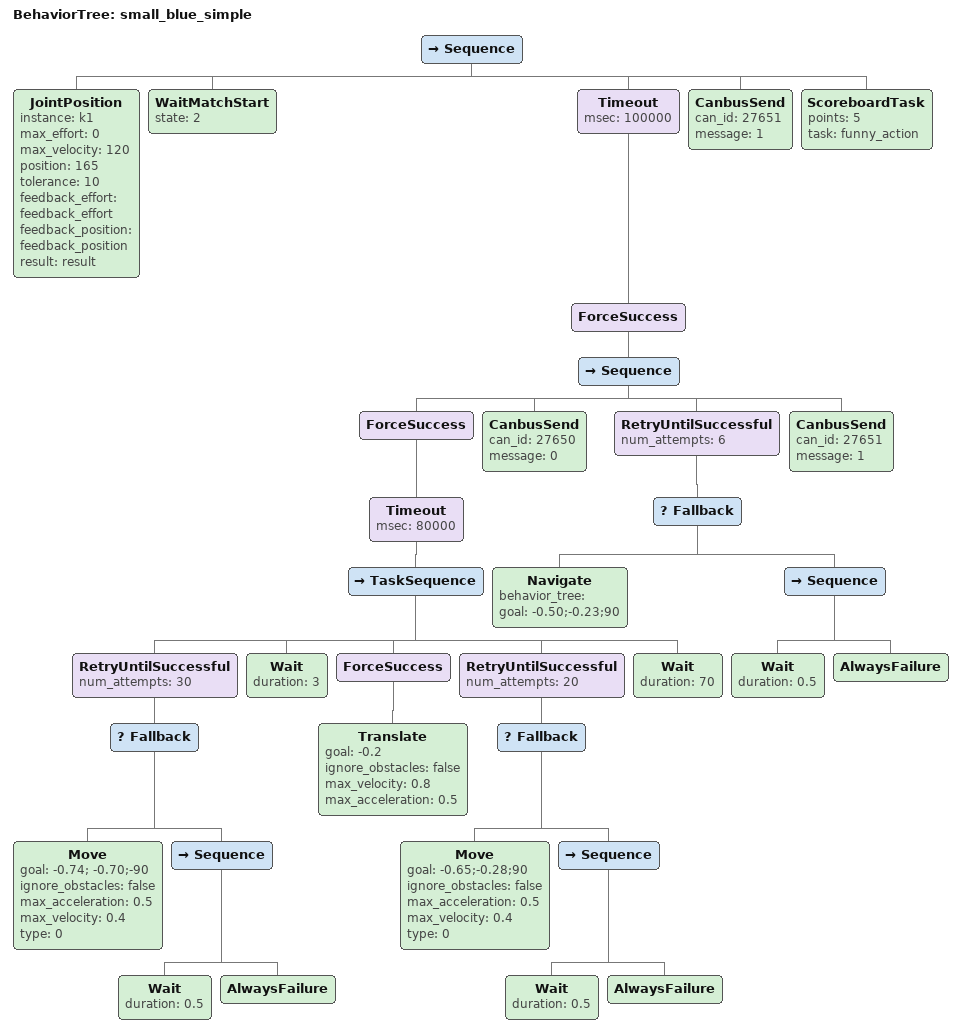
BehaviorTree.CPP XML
<?xml version="1.0" encoding="UTF-8"?>
<root BTCPP_format="4">
  <BehaviorTree ID="small_blue_simple">
    <Sequence>
      <JointPosition instance="k1"
                     max_effort="0"
                     max_velocity="120"
                     position="165"
                     tolerance="10"
                     feedback_effort="feedback_effort"
                     feedback_position="feedback_position"
                     result="result"/>
      <WaitMatchStart state="2"/>
      <Timeout msec="100000">
        <ForceSuccess>
          <Sequence>
            <ForceSuccess>
              <Timeout msec="80000">
                <TaskSequence>
                  <RetryUntilSuccessful num_attempts="30">
                    <Fallback>
                      <Move goal="-0.74; -0.70;-90"
                            ignore_obstacles="false"
                            max_acceleration="0.5"
                            max_velocity="0.4"
                            type="0"/>
                      <Sequence>
                        <Wait duration="0.5"/>
                        <AlwaysFailure/>
                      </Sequence>
                    </Fallback>
                  </RetryUntilSuccessful>
                  <Wait duration="3"/>
                  <ForceSuccess>
                    <Translate goal="-0.2"
                               ignore_obstacles="false"
                               max_velocity="0.8"
                               max_acceleration="0.5"/>
                  </ForceSuccess>
                  <RetryUntilSuccessful num_attempts="20">
                    <Fallback>
                      <Move goal="-0.65;-0.28;90"
                            ignore_obstacles="false"
                            max_acceleration="0.5"
                            max_velocity="0.4"
                            type="0"/>
                      <Sequence>
                        <Wait duration="0.5"/>
                        <AlwaysFailure/>
                      </Sequence>
                    </Fallback>
                  </RetryUntilSuccessful>
                  <Wait duration="70"/>
                </TaskSequence>
              </Timeout>
            </ForceSuccess>
            <CanbusSend can_id="27650"
                        message="0"/>
            <RetryUntilSuccessful num_attempts="6">
              <Fallback>
                <Navigate behavior_tree=""
                          goal="-0.50;-0.23;90"/>
                <Sequence>
                  <Wait duration="0.5"/>
                  <AlwaysFailure/>
                </Sequence>
              </Fallback>
            </RetryUntilSuccessful>
            <CanbusSend can_id="27651"
                        message="1"/>
          </Sequence>
        </ForceSuccess>
      </Timeout>
      <CanbusSend can_id="27651"
                  message="1"/>
      <ScoreboardTask points="5"
                      task="funny_action"/>
    </Sequence>
  </BehaviorTree>

</root>
